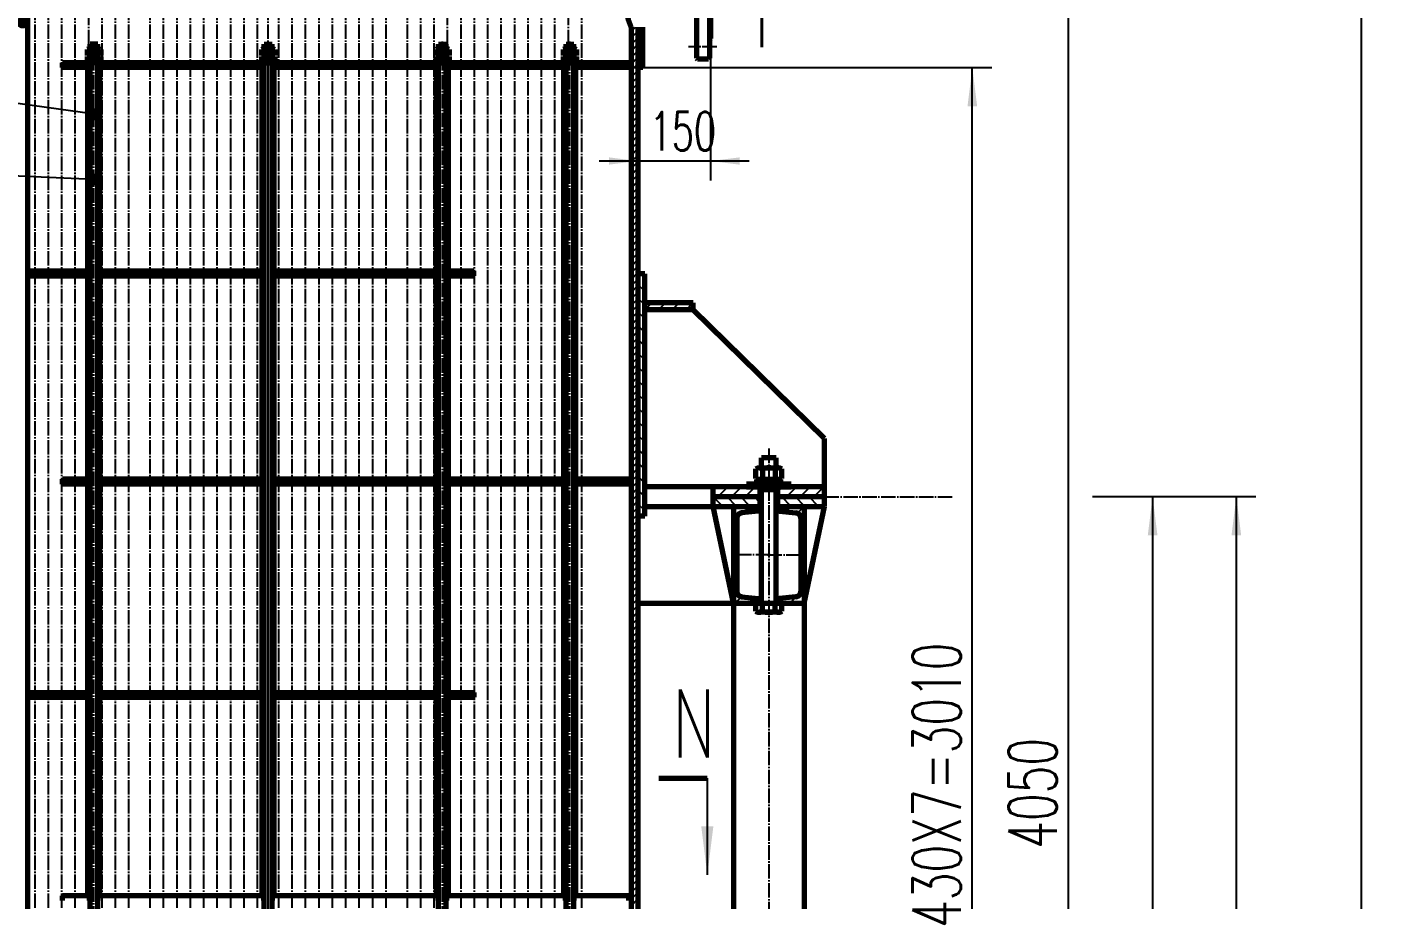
# Model space of a CAD drawing. Header units: millimetres. Extents: x -5940 to 5940, y -8410 to 8410.
# Drawn here: x -3502 to -704, y 3712 to 5514 of the extents above; entities that cross this region are included whole.
import ezdxf

# ---------------------------------------------------------------- set-up
doc = ezdxf.new("R2010")
doc.units = ezdxf.units.MM
doc.linetypes.add('EB_DASHDOT', pattern=[39, 30, -3, 3, -3])
for name, color, linetype, lineweight in [('CAXA0', 7, 'Continuous', 70), ('CAXA1', 1, 'EB_DASHDOT', 25), ('CAXA3', 4, 'Continuous', 25), ('CAXA4', 3, 'Continuous', 25), ('CAXA5', 51, 'Continuous', 25)]:
    doc.layers.add(name, color=color, linetype=linetype, lineweight=lineweight)
doc.styles.add('机械', font='txt', dxfattribs={"width": 0.667, "bigfont": 'gbcbig.shx'})
doc.dimstyles.new('机械(4)', dxfattribs={"dimscale": 20, "dimtxt": 4, "dimasz": 3, "dimexe": 2, "dimexo": 0, "dimtad": 1, "dimdec": 1, "dimdsep": 46, "dimtxsty": '机械', "dimcen": 0, "dimdle": 4, "dimclrd": 256, "dimclre": 256, "dimclrt": 3, "dimaunit": 1, "dimazin": 2, "dimtfac": 1, "dimtdec": 3, "dimtmove": 0, "dimatfit": 3, "dimfxl": 0, "dimtolj": 1, "dimtzin": 0, "dimarcsym": 0})
doc.dimstyles.new('机械(5)', dxfattribs={"dimscale": 20, "dimtxt": 5, "dimasz": 4, "dimexe": 2, "dimexo": 0, "dimtad": 1, "dimdec": 1, "dimdsep": 46, "dimtxsty": '机械', "dimcen": 0, "dimdle": 5, "dimclrd": 256, "dimclre": 256, "dimclrt": 3, "dimazin": 2, "dimtfac": 1, "dimtdec": 3, "dimtmove": 0, "dimatfit": 3, "dimfxl": 0, "dimtolj": 1, "dimtzin": 0, "dimarcsym": 0})

# ---------------------------------------------------------------- blocks, each defined once
blk = doc.blocks.new('CAXBLOCK208', base_point=(-2379.9, 5441))
at = {"layer": 'CAXA0'}
for p, q in [((-2393.8, 5468.2), (-2393.8, 5456.1)), ((-2390.3, 5469.2), (-2369.5, 5469.2)), ((-2390.3, 5455.1), (-2369.5, 5455.1)), ((-2390.3, 5455.1), (-2369.5, 5455.1)), ((-2387.9, 5479.2), (-2371.9, 5479.2)), ((-2387.9, 5469.2), (-2387.9, 5479.2)), ((-2386.9, 5456.1), (-2386.9, 5468.2)), ((-2373, 5456.1), (-2373, 5468.2)), ((-2371.9, 5469.2), (-2371.9, 5479.2)), ((-2366.1, 5468.2), (-2366.1, 5456.1)), ((-2393.8, 5454.1), (-2393.8, 5442)), ((-2390.3, 5441), (-2369.5, 5441)), ((-2386.9, 5442), (-2386.9, 5454.1)), ((-2373, 5442), (-2373, 5454.1)), ((-2366.1, 5454.1), (-2366.1, 5442))]:
    blk.add_line(p, q, dxfattribs=at)
for centre, radius, start, end in [((-2390.3, 5462.8), 6.38, 57.1328, 122.8672), ((-2390.3, 5461.5), 6.38, 237.1328, 302.8672), ((-2390.3, 5448.7), 6.38, 57.1328, 122.8672), ((-2379.9, 5445.2), 24, 73.2213, 106.7787), ((-2379.9, 5479.1), 24, 253.2213, 286.7787), ((-2379.9, 5431.1), 24, 73.2213, 106.7787), ((-2369.5, 5462.8), 6.38, 57.1328, 122.8672), ((-2369.5, 5461.5), 6.38, 237.1328, 302.8672), ((-2369.5, 5448.7), 6.38, 57.1328, 122.8672), ((-2390.3, 5447.4), 6.38, 237.1328, 302.8672), ((-2379.9, 5465), 24, 253.2213, 286.7787), ((-2369.5, 5447.4), 6.38, 237.1328, 302.8672)]:
    blk.add_arc(centre, radius, start, end, dxfattribs=at)
at = {"layer": 'CAXA1', "linetype": 'EB_DASHDOT', "lineweight": 25}
blk.add_line((-2379.9, 5437.5), (-2379.9, 5482.2), dxfattribs=at)
at = {"layer": 'CAXA3'}
for p, q in [((-2386.7, 5469.2), (-2386.7, 5479.2)), ((-2373.1, 5469.2), (-2373.1, 5479.2))]:
    blk.add_line(p, q, dxfattribs=at)
blk = doc.blocks.new('CAXBLOCK209', base_point=(-2643.5, 5441))
at = {"layer": 'CAXA0'}
for p, q in [((-2657.3, 5468.2), (-2657.3, 5456.1)), ((-2653.9, 5469.2), (-2633.1, 5469.2)), ((-2653.9, 5455.1), (-2633.1, 5455.1)), ((-2653.9, 5455.1), (-2633.1, 5455.1)), ((-2651.5, 5479.2), (-2635.5, 5479.2)), ((-2651.5, 5469.2), (-2651.5, 5479.2)), ((-2650.4, 5456.1), (-2650.4, 5468.2)), ((-2636.5, 5456.1), (-2636.5, 5468.2)), ((-2635.5, 5469.2), (-2635.5, 5479.2)), ((-2629.6, 5468.2), (-2629.6, 5456.1)), ((-2657.3, 5454.1), (-2657.3, 5442)), ((-2653.9, 5441), (-2633.1, 5441)), ((-2650.4, 5442), (-2650.4, 5454.1)), ((-2636.5, 5442), (-2636.5, 5454.1)), ((-2629.6, 5454.1), (-2629.6, 5442))]:
    blk.add_line(p, q, dxfattribs=at)
for centre, radius, start, end in [((-2653.9, 5462.8), 6.38, 57.1328, 122.8672), ((-2653.9, 5461.5), 6.38, 237.1328, 302.8672), ((-2653.9, 5448.7), 6.38, 57.1328, 122.8672), ((-2643.5, 5445.2), 24, 73.2213, 106.7787), ((-2643.5, 5479.1), 24, 253.2213, 286.7787), ((-2643.5, 5431.1), 24, 73.2213, 106.7787), ((-2633.1, 5462.8), 6.38, 57.1328, 122.8672), ((-2633.1, 5461.5), 6.38, 237.1328, 302.8672), ((-2633.1, 5448.7), 6.38, 57.1328, 122.8672), ((-2653.9, 5447.4), 6.38, 237.1328, 302.8672), ((-2643.5, 5465), 24, 253.2213, 286.7787), ((-2633.1, 5447.4), 6.38, 237.1328, 302.8672)]:
    blk.add_arc(centre, radius, start, end, dxfattribs=at)
at = {"layer": 'CAXA1', "linetype": 'EB_DASHDOT', "lineweight": 25}
blk.add_line((-2643.5, 5437.5), (-2643.5, 5482.2), dxfattribs=at)
at = {"layer": 'CAXA3'}
for p, q in [((-2650.3, 5469.2), (-2650.3, 5479.2)), ((-2636.7, 5469.2), (-2636.7, 5479.2))]:
    blk.add_line(p, q, dxfattribs=at)
blk = doc.blocks.new('CAXBLOCK210', base_point=(-3363.5, 5441))
at = {"layer": 'CAXA0'}
for p, q in [((-3377.3, 5468.2), (-3377.3, 5456.1)), ((-3353.1, 5469.2), (-3373.9, 5469.2)), ((-3353.1, 5455.1), (-3373.9, 5455.1)), ((-3353.1, 5455.1), (-3373.9, 5455.1)), ((-3355.5, 5479.2), (-3371.5, 5479.2)), ((-3371.5, 5469.2), (-3371.5, 5479.2)), ((-3370.4, 5456.1), (-3370.4, 5468.2)), ((-3356.5, 5456.1), (-3356.5, 5468.2)), ((-3355.5, 5469.2), (-3355.5, 5479.2)), ((-3349.6, 5468.2), (-3349.6, 5456.1)), ((-3377.3, 5454.1), (-3377.3, 5442)), ((-3353.1, 5441), (-3373.9, 5441)), ((-3370.4, 5442), (-3370.4, 5454.1)), ((-3356.5, 5442), (-3356.5, 5454.1)), ((-3349.6, 5454.1), (-3349.6, 5442))]:
    blk.add_line(p, q, dxfattribs=at)
for centre, radius, start, end in [((-3373.9, 5462.8), 6.38, 57.1328, 122.8672), ((-3373.9, 5461.5), 6.38, 237.1328, 302.8672), ((-3373.9, 5448.7), 6.38, 57.1328, 122.8672), ((-3363.5, 5445.2), 24, 73.2213, 106.7787), ((-3363.5, 5479.1), 24, 253.2213, 286.7787), ((-3363.5, 5431.1), 24, 73.2213, 106.7787), ((-3353.1, 5462.8), 6.38, 57.1328, 122.8672), ((-3353.1, 5461.5), 6.38, 237.1328, 302.8672), ((-3353.1, 5448.7), 6.38, 57.1328, 122.8672), ((-3373.9, 5447.4), 6.38, 237.1328, 302.8672), ((-3363.5, 5465), 24, 253.2213, 286.7787), ((-3353.1, 5447.4), 6.38, 237.1328, 302.8672)]:
    blk.add_arc(centre, radius, start, end, dxfattribs=at)
at = {"layer": 'CAXA1', "linetype": 'EB_DASHDOT', "lineweight": 25}
blk.add_line((-3363.5, 5437.5), (-3363.5, 5482.2), dxfattribs=at)
at = {"layer": 'CAXA3'}
for p, q in [((-3370.3, 5469.2), (-3370.3, 5479.2)), ((-3356.7, 5469.2), (-3356.7, 5479.2))]:
    blk.add_line(p, q, dxfattribs=at)
blk = doc.blocks.new('CAXBLOCK212', base_point=(-3003.5, 5441))
at = {"layer": 'CAXA0'}
for p, q in [((-3017.3, 5468.2), (-3017.3, 5456.1)), ((-3013.9, 5469.2), (-2993.1, 5469.2)), ((-3013.9, 5455.1), (-2993.1, 5455.1)), ((-3013.9, 5455.1), (-2993.1, 5455.1)), ((-3011.5, 5479.2), (-2995.5, 5479.2)), ((-3011.5, 5469.2), (-3011.5, 5479.2)), ((-3010.4, 5456.1), (-3010.4, 5468.2)), ((-2996.5, 5456.1), (-2996.5, 5468.2)), ((-2995.5, 5469.2), (-2995.5, 5479.2)), ((-2989.6, 5468.2), (-2989.6, 5456.1)), ((-3017.3, 5454.1), (-3017.3, 5442)), ((-3013.9, 5441), (-2993.1, 5441)), ((-3010.4, 5442), (-3010.4, 5454.1)), ((-2996.5, 5442), (-2996.5, 5454.1)), ((-2989.6, 5454.1), (-2989.6, 5442))]:
    blk.add_line(p, q, dxfattribs=at)
for centre, radius, start, end in [((-3013.9, 5462.8), 6.38, 57.1328, 122.8672), ((-3013.9, 5461.5), 6.38, 237.1328, 302.8672), ((-3013.9, 5448.7), 6.38, 57.1328, 122.8672), ((-3003.5, 5445.2), 24, 73.2213, 106.7787), ((-3003.5, 5479.1), 24, 253.2213, 286.7787), ((-3003.5, 5431.1), 24, 73.2213, 106.7787), ((-2993.1, 5462.8), 6.38, 57.1328, 122.8672), ((-2993.1, 5461.5), 6.38, 237.1328, 302.8672), ((-2993.1, 5448.7), 6.38, 57.1328, 122.8672), ((-3013.9, 5447.4), 6.38, 237.1328, 302.8672), ((-3003.5, 5465), 24, 253.2213, 286.7787), ((-2993.1, 5447.4), 6.38, 237.1328, 302.8672)]:
    blk.add_arc(centre, radius, start, end, dxfattribs=at)
at = {"layer": 'CAXA1', "linetype": 'EB_DASHDOT', "lineweight": 25}
blk.add_line((-3003.5, 5437.5), (-3003.5, 5482.2), dxfattribs=at)
at = {"layer": 'CAXA3'}
for p, q in [((-3010.3, 5469.2), (-3010.3, 5479.2)), ((-2996.7, 5469.2), (-2996.7, 5479.2))]:
    blk.add_line(p, q, dxfattribs=at)
blk = doc.blocks.new('*D304')
at = {"layer": 'CAXA4', "linetype": 'Continuous', "lineweight": 25}
for points in [[(-1548.5, 5431), (-1538.5, 5351), (-1558.5, 5351)], [(-1548.5, 2421), (-1538.5, 2501), (-1558.5, 2501)]]:
    blk.add_hatch(color=131, dxfattribs=at).paths.add_polyline_path(points, flags=0)
at = {"layer": 'CAXA4', "color": 131, "linetype": 'Continuous', "lineweight": 25}
for p, q in [((-2258.5, 5431), (-1508.5, 5431)), ((-1548.5, 2421), (-1548.5, 5431)), ((-2578.5, 2421), (-1508.5, 2421))]:
    blk.add_line(p, q, dxfattribs=at)
at = {"layer": 'CAXA4', "color": 3, "linetype": 'Continuous', "lineweight": 25, "insert": (-1672.1, 3654.7), "char_height": 100, "attachment_point": 1, "rotation": 90, "style": '机械'}
blk.add_mtext('430X7=3010', dxfattribs=at)
blk = doc.blocks.new('CAXBLOCK223')
at = {"layer": 'CAXA0', "color": 0, "linetype": 'Continuous', "lineweight": 25}
for p, q in [((-2064.3, 4525), (-2084, 4544.7)), ((-2036, 4525), (-2056, 4545)), ((-2007.7, 4525), (-2027.7, 4545)), ((-1987, 4532.6), (-1999.4, 4545)), ((-1922.8, 4525), (-1942.8, 4545)), ((-1894.5, 4525), (-1914.5, 4545)), ((-1866.3, 4525), (-1886.3, 4545)), ((-1854, 4541), (-1858, 4545))]:
    blk.add_line(p, q, dxfattribs=at)
blk = doc.blocks.new('CAXBLOCK224')
at = {"layer": 'CAXA0', "color": 0, "linetype": 'Continuous', "lineweight": 25}
for p, q in [((-1934.9, 4513.9), (-1923.8, 4525)), ((-1909.7, 4510.8), (-1896, 4524.5)), ((-1903, 4489.2), (-1896, 4496.2)), ((-1903, 4461), (-1896, 4468)), ((-1903, 4432.7), (-1896, 4439.7)), ((-1903, 4404.4), (-1896, 4411.4)), ((-1903, 4376.1), (-1896, 4383.1)), ((-1925.8, 4325), (-1912.5, 4338.3)), ((-1903.1, 4347.7), (-1896, 4354.8)), ((-1951, 4328.1), (-1943.9, 4335.2)), ((-1897.6, 4325), (-1896, 4326.5))]:
    blk.add_line(p, q, dxfattribs=at)
blk = doc.blocks.new('CAXBLOCK225')
at = {"layer": 'CAXA0', "color": 0, "linetype": 'Continuous', "lineweight": 25}
for p, q in [((-2042, 4519.9), (-2037, 4525)), ((-2021.6, 4512), (-2008.7, 4525)), ((-1990.2, 4515.2), (-1987, 4518.4)), ((-2042, 4491.7), (-2035, 4498.7)), ((-2042, 4463.4), (-2035, 4470.4)), ((-2042, 4435.1), (-2035, 4442.1)), ((-2042, 4406.8), (-2035, 4413.8)), ((-2042, 4378.5), (-2035, 4385.5)), ((-2042, 4350.2), (-2035, 4357.2)), ((-2039, 4325), (-2025.6, 4338.4)), ((-2010.7, 4325), (-1999.9, 4335.8))]:
    blk.add_line(p, q, dxfattribs=at)
blk = doc.blocks.new('CAXBLOCK226')
at = {"layer": 'CAXA0', "color": 0, "linetype": 'Continuous', "lineweight": 25}
for p, q in [((-1951, 4554.4), (-1940.4, 4565)), ((-1932.1, 4545), (-1912.1, 4565)), ((-1903.8, 4545), (-1883.8, 4565)), ((-1875.5, 4545), (-1855.5, 4565))]:
    blk.add_line(p, q, dxfattribs=at)
blk = doc.blocks.new('CAXBLOCK227')
at = {"layer": 'CAXA0', "color": 0, "linetype": 'Continuous', "lineweight": 25}
for p, q in [((-2084, 4562.8), (-2081.8, 4565)), ((-2073.5, 4545), (-2053.5, 4565)), ((-2045.3, 4545), (-2025.3, 4565)), ((-2017, 4545), (-1997, 4565)), ((-1988.7, 4545), (-1987, 4546.7))]:
    blk.add_line(p, q, dxfattribs=at)
blk = doc.blocks.new('CAXBLOCK228')
at = {"layer": 'CAXA0', "color": 0, "linetype": 'Continuous', "lineweight": 25}
for p, q in [((-2224.9, 4931), (-2210.9, 4945)), ((-2196.7, 4931), (-2182.7, 4945)), ((-2168.4, 4931), (-2154.4, 4945)), ((-2140.1, 4931), (-2126.1, 4945))]:
    blk.add_line(p, q, dxfattribs=at)
blk = doc.blocks.new('CAXBLOCK229')
at = {"layer": 'CAXA0', "color": 0, "linetype": 'Continuous', "lineweight": 25}
for p, q in [((-2225.5, 4969), (-2239.5, 4983)), ((-2225.5, 4997.3), (-2233.1, 5005)), ((-2225.5, 4940.8), (-2239.5, 4954.8)), ((-2225.5, 4912.5), (-2239.5, 4926.5)), ((-2225.5, 4884.2), (-2239.5, 4898.2)), ((-2225.5, 4855.9), (-2239.5, 4869.9)), ((-2225.5, 4827.6), (-2239.5, 4841.6)), ((-2225.5, 4799.3), (-2239.5, 4813.3)), ((-2225.5, 4771), (-2239.5, 4785)), ((-2225.5, 4742.8), (-2239.5, 4756.8)), ((-2225.5, 4714.5), (-2239.5, 4728.5)), ((-2225.5, 4686.2), (-2239.5, 4700.2)), ((-2225.5, 4657.9), (-2239.5, 4671.9)), ((-2225.5, 4629.6), (-2239.5, 4643.6)), ((-2225.5, 4601.3), (-2239.5, 4615.3)), ((-2225.5, 4573.1), (-2239.5, 4587.1)), ((-2225.5, 4544.8), (-2239.5, 4558.8)), ((-2225.5, 4516.5), (-2239.5, 4530.5))]:
    blk.add_line(p, q, dxfattribs=at)
blk = doc.blocks.new('*D361')
at = {"layer": 'CAXA4', "linetype": 'Continuous', "lineweight": 25}
for points in [[(-3753.5, 2991.3), (-3673.5, 2981.3), (-3673.5, 3001.3)], [(-2253.5, 2991.3), (-2333.5, 2981.3), (-2333.5, 3001.3)]]:
    blk.add_hatch(color=131, dxfattribs=at).paths.add_polyline_path(points, flags=0)
at = {"layer": 'CAXA4', "color": 131, "linetype": 'Continuous', "lineweight": 25}
for p, q in [((-3753.5, 5951), (-3753.5, 2951.3)), ((-2253.5, 5504.5), (-2253.5, 2951.3)), ((-3753.5, 2991.3), (-2253.5, 2991.3))]:
    blk.add_line(p, q, dxfattribs=at)
at = {"layer": 'CAXA4', "color": 3, "linetype": 'Continuous', "lineweight": 25, "insert": (-3139.6, 3116.7), "char_height": 100, "attachment_point": 1, "style": '机械'}
blk.add_mtext('{%%C}1500', dxfattribs=at)
blk = doc.blocks.new('*D362')
at = {"layer": 'CAXA4', "linetype": 'Continuous', "lineweight": 25}
for points in [[(-2253.5, 2991.3), (-2333.5, 3001.3), (-2333.5, 2981.3)], [(-2239.5, 2991.3), (-2159.5, 3001.3), (-2159.5, 2981.3)]]:
    blk.add_hatch(color=131, dxfattribs=at).paths.add_polyline_path(points, flags=0)
at = {"layer": 'CAXA4', "color": 131, "linetype": 'Continuous', "lineweight": 25}
for p, q in [((-2253.5, 5504.5), (-2253.5, 2951.3)), ((-2239.5, 5504.5), (-2239.5, 2951.3)), ((-2107.1, 2991.3), (-2353.5, 2991.3))]:
    blk.add_line(p, q, dxfattribs=at)
at = {"layer": 'CAXA4', "color": 3, "linetype": 'Continuous', "lineweight": 25, "insert": (-2203.1, 3130.1), "char_height": 100, "attachment_point": 1, "style": '机械'}
blk.add_mtext('14', dxfattribs=at)
blk = doc.blocks.new('CAXBLOCK280')
at = {"layer": 'CAXA0', "color": 0, "linetype": 'Continuous', "lineweight": 25}
for p, q in [((-2229.5, 5879.9), (-2239.5, 5889.9)), ((-2229.5, 5866.5), (-2239.5, 5876.5)), ((-2229.5, 5853), (-2239.5, 5863)), ((-2229.5, 5839.5), (-2239.5, 5849.5)), ((-2229.5, 5826.1), (-2239.5, 5836.1)), ((-2229.5, 5812.6), (-2239.5, 5822.6)), ((-2229.5, 5799.1), (-2239.5, 5809.1)), ((-2231.3, 5787.5), (-2239.5, 5795.6)), ((-2229.5, 5502.8), (-2239.5, 5512.8)), ((-2229.5, 5489.3), (-2239.5, 5499.3)), ((-2229.5, 5475.8), (-2239.5, 5485.8)), ((-2229.5, 5462.4), (-2239.5, 5472.4)), ((-2229.5, 5448.9), (-2239.5, 5458.9)), ((-2229.5, 5435.4), (-2239.5, 5445.4)), ((-2238.5, 5431), (-2239.5, 5431.9))]:
    blk.add_line(p, q, dxfattribs=at)
blk = doc.blocks.new('CAXBLOCK285')
at = {"layer": 'CAXA0', "color": 0, "linetype": 'Continuous', "lineweight": 25}
for p, q in [((-2253.5, 5505.5), (-2244.5, 5514.5)), ((-2253.5, 5492), (-2239.5, 5506)), ((-2253.5, 5478.5), (-2239.5, 5492.5)), ((-2253.5, 5465.1), (-2239.5, 5479.1)), ((-2253.5, 5451.6), (-2239.5, 5465.6)), ((-2253.5, 5438.1), (-2239.5, 5452.1)), ((-2253.5, 5424.7), (-2239.5, 5438.7)), ((-2253.5, 5411.2), (-2239.5, 5425.2)), ((-2253.5, 5397.7), (-2239.5, 5411.7)), ((-2253.5, 5384.2), (-2239.5, 5398.2)), ((-2253.5, 5370.8), (-2239.5, 5384.8)), ((-2253.5, 5357.3), (-2239.5, 5371.3)), ((-2253.5, 5343.8), (-2239.5, 5357.8)), ((-2253.5, 5330.4), (-2239.5, 5344.4)), ((-2253.5, 5316.9), (-2239.5, 5330.9)), ((-2253.5, 5303.4), (-2239.5, 5317.4)), ((-2253.5, 5290), (-2239.5, 5304)), ((-2253.5, 5276.5), (-2239.5, 5290.5)), ((-2253.5, 5263), (-2239.5, 5277)), ((-2253.5, 5249.5), (-2239.5, 5263.5)), ((-2253.5, 5236.1), (-2239.5, 5250.1)), ((-2253.5, 5222.6), (-2239.5, 5236.6)), ((-2253.5, 5209.1), (-2239.5, 5223.1)), ((-2253.5, 5195.7), (-2239.5, 5209.7)), ((-2253.5, 5182.2), (-2239.5, 5196.2)), ((-2253.5, 5168.7), (-2239.5, 5182.7)), ((-2253.5, 5155.2), (-2239.5, 5169.2)), ((-2253.5, 5141.8), (-2239.5, 5155.8)), ((-2253.5, 5128.3), (-2239.5, 5142.3)), ((-2253.5, 5114.8), (-2239.5, 5128.8)), ((-2253.5, 5101.4), (-2239.5, 5115.4)), ((-2253.5, 5087.9), (-2239.5, 5101.9)), ((-2253.5, 5074.4), (-2239.5, 5088.4)), ((-2253.5, 5061), (-2239.5, 5075)), ((-2253.5, 5047.5), (-2239.5, 5061.5)), ((-2253.5, 5034), (-2239.5, 5048)), ((-2253.5, 5020.5), (-2239.5, 5034.5)), ((-2253.5, 5007.1), (-2239.5, 5021.1)), ((-2253.5, 4993.6), (-2239.5, 5007.6)), ((-2253.5, 4980.1), (-2239.5, 4994.1)), ((-2253.5, 4966.7), (-2239.5, 4980.7)), ((-2253.5, 4953.2), (-2239.5, 4967.2)), ((-2253.5, 4939.7), (-2239.5, 4953.7)), ((-2253.5, 4926.3), (-2239.5, 4940.3)), ((-2253.5, 4912.8), (-2239.5, 4926.8)), ((-2253.5, 4899.3), (-2239.5, 4913.3)), ((-2253.5, 4885.8), (-2239.5, 4899.8)), ((-2253.5, 4872.4), (-2239.5, 4886.4)), ((-2253.5, 4858.9), (-2239.5, 4872.9)), ((-2253.5, 4845.4), (-2239.5, 4859.4)), ((-2253.5, 4832), (-2239.5, 4846)), ((-2253.5, 4818.5), (-2239.5, 4832.5)), ((-2253.5, 4805), (-2239.5, 4819)), ((-2253.5, 4791.5), (-2239.5, 4805.5)), ((-2253.5, 4778.1), (-2239.5, 4792.1)), ((-2253.5, 4764.6), (-2239.5, 4778.6)), ((-2253.5, 4751.1), (-2239.5, 4765.1)), ((-2253.5, 4737.7), (-2239.5, 4751.7)), ((-2253.5, 4724.2), (-2239.5, 4738.2)), ((-2253.5, 4710.7), (-2239.5, 4724.7)), ((-2253.5, 4697.3), (-2239.5, 4711.3)), ((-2253.5, 4683.8), (-2239.5, 4697.8)), ((-2253.5, 4670.3), (-2239.5, 4684.3)), ((-2253.5, 4656.8), (-2239.5, 4670.8)), ((-2253.5, 4643.4), (-2239.5, 4657.4)), ((-2253.5, 4629.9), (-2239.5, 4643.9)), ((-2253.5, 4616.4), (-2239.5, 4630.4)), ((-2253.5, 4603), (-2239.5, 4617)), ((-2253.5, 4589.5), (-2239.5, 4603.5)), ((-2253.5, 4576), (-2239.5, 4590)), ((-2253.5, 4562.6), (-2239.5, 4576.6)), ((-2253.5, 4549.1), (-2239.5, 4563.1)), ((-2253.5, 4535.6), (-2239.5, 4549.6)), ((-2253.5, 4522.1), (-2239.5, 4536.1)), ((-2253.5, 4508.7), (-2239.5, 4522.7)), ((-2253.5, 4495.2), (-2239.5, 4509.2)), ((-2253.5, 4481.7), (-2239.5, 4495.7)), ((-2253.5, 4468.3), (-2239.5, 4482.3)), ((-2253.5, 4454.8), (-2239.5, 4468.8)), ((-2253.5, 4441.3), (-2239.5, 4455.3)), ((-2253.5, 4427.8), (-2239.5, 4441.8)), ((-2253.5, 4414.4), (-2239.5, 4428.4)), ((-2253.5, 4400.9), (-2239.5, 4414.9)), ((-2253.5, 4387.4), (-2239.5, 4401.4)), ((-2253.5, 4374), (-2239.5, 4388)), ((-2253.5, 4360.5), (-2239.5, 4374.5)), ((-2253.5, 4347), (-2239.5, 4361)), ((-2253.5, 4333.6), (-2239.5, 4347.6)), ((-2253.5, 4320.1), (-2239.5, 4334.1)), ((-2253.5, 4306.6), (-2239.5, 4320.6)), ((-2253.5, 4293.1), (-2239.5, 4307.1)), ((-2253.5, 4279.7), (-2239.5, 4293.7)), ((-2253.5, 4266.2), (-2239.5, 4280.2)), ((-2253.5, 4252.7), (-2239.5, 4266.7)), ((-2253.5, 4239.3), (-2239.5, 4253.3)), ((-2253.5, 4225.8), (-2239.5, 4239.8)), ((-2253.5, 4212.3), (-2239.5, 4226.3)), ((-2253.5, 4198.8), (-2239.5, 4212.8)), ((-2253.5, 4185.4), (-2239.5, 4199.4)), ((-2253.5, 4171.9), (-2239.5, 4185.9)), ((-2253.5, 4158.4), (-2239.5, 4172.4)), ((-2253.5, 4145), (-2239.5, 4159)), ((-2253.5, 4131.5), (-2239.5, 4145.5)), ((-2253.5, 4118), (-2239.5, 4132)), ((-2253.5, 4104.6), (-2239.5, 4118.6)), ((-2253.5, 4091.1), (-2239.5, 4105.1)), ((-2253.5, 4077.6), (-2239.5, 4091.6)), ((-2253.5, 4064.1), (-2239.5, 4078.1)), ((-2253.5, 4050.7), (-2239.5, 4064.7)), ((-2253.5, 4037.2), (-2239.5, 4051.2)), ((-2253.5, 4023.7), (-2239.5, 4037.7)), ((-2253.5, 4010.3), (-2239.5, 4024.3)), ((-2253.5, 3996.8), (-2239.5, 4010.8)), ((-2253.5, 3983.3), (-2239.5, 3997.3)), ((-2253.5, 3969.9), (-2239.5, 3983.9)), ((-2253.5, 3956.4), (-2239.5, 3970.4)), ((-2253.5, 3942.9), (-2239.5, 3956.9)), ((-2253.5, 3929.4), (-2239.5, 3943.4)), ((-2253.5, 3916), (-2239.5, 3930)), ((-2253.5, 3902.5), (-2239.5, 3916.5)), ((-2253.5, 3889), (-2239.5, 3903)), ((-2253.5, 3875.6), (-2239.5, 3889.6)), ((-2253.5, 3862.1), (-2239.5, 3876.1)), ((-2253.5, 3848.6), (-2239.5, 3862.6)), ((-2253.5, 3835.1), (-2239.5, 3849.1)), ((-2253.5, 3821.7), (-2239.5, 3835.7)), ((-2253.5, 3808.2), (-2239.5, 3822.2)), ((-2253.5, 3794.7), (-2239.5, 3808.7)), ((-2253.5, 3781.3), (-2239.5, 3795.3)), ((-2253.5, 3767.8), (-2239.5, 3781.8)), ((-2253.5, 3754.3), (-2239.5, 3768.3)), ((-2253.5, 3740.9), (-2239.5, 3754.9)), ((-2253.5, 3727.4), (-2239.5, 3741.4)), ((-2253.5, 3713.9), (-2239.5, 3727.9)), ((-2253.5, 3700.4), (-2239.5, 3714.4))]:
    blk.add_line(p, q, dxfattribs=at)
blk = doc.blocks.new('CAXBLOCK307', base_point=(-5008.9, 5262.1))
at = {"layer": 'CAXA0', "linetype": 'Continuous', "lineweight": 25}
blk.add_hatch(color=131, dxfattribs=at).paths.add_polyline_path([(-3351.3, 5199.9), (-3351.5, 5201.8), (-3352, 5203.7), (-3352.7, 5205.5), (-3353.7, 5207.2), (-3355, 5208.7), (-3356.5, 5210), (-3358.2, 5211), (-3360, 5211.8), (-3361.9, 5212.2), (-3363.8, 5212.4), (-3365.8, 5212.2), (-3367.7, 5211.8), (-3369.5, 5211), (-3371.2, 5210), (-3372.7, 5208.7), (-3374, 5207.2), (-3375, 5205.5), (-3375.7, 5203.7), (-3376.2, 5201.8), (-3376.3, 5199.9), (-3376.2, 5197.9), (-3375.7, 5196), (-3375, 5194.2), (-3374, 5192.5), (-3372.7, 5191), (-3371.2, 5189.8), (-3369.5, 5188.7), (-3367.7, 5188), (-3365.8, 5187.5), (-3363.8, 5187.4), (-3361.9, 5187.5), (-3360, 5188), (-3358.2, 5188.7), (-3356.5, 5189.8), (-3355, 5191), (-3353.7, 5192.5), (-3352.7, 5194.2), (-3352, 5196), (-3351.5, 5197.9)], flags=0)
at = {"layer": 'CAXA0', "color": 131, "linetype": 'Continuous', "lineweight": 25}
for p, q in [((-4728.9, 5262.1), (-5008.9, 5262.1)), ((-3363.8, 5199.9), (-4728.9, 5262.1))]:
    blk.add_line(p, q, dxfattribs=at)
at = {"layer": 'CAXA0', "color": 3, "linetype": 'Continuous', "lineweight": 25, "insert": (-4932.6, 5448.2), "char_height": 140, "attachment_point": 1, "style": '机械'}
blk.add_mtext('12', dxfattribs=at)
blk = doc.blocks.new('CAXBLOCK306', base_point=(-3363.8, 5199.9))
at = {"layer": 'CAXA0', "color": 0, "linetype": 'Continuous', "lineweight": 70}
blk.add_blockref('CAXBLOCK307', (-5008.9, 5262.1), dxfattribs=at)
blk = doc.blocks.new('CAXBLOCK309', base_point=(-5008.9, 5526.6))
at = {"layer": 'CAXA0', "linetype": 'Continuous', "lineweight": 25}
blk.add_hatch(color=131, dxfattribs=at).paths.add_polyline_path([(-3350, 5334.6), (-3350.1, 5336.5), (-3350.6, 5338.4), (-3351.3, 5340.2), (-3352.4, 5341.9), (-3353.6, 5343.4), (-3355.1, 5344.7), (-3356.8, 5345.7), (-3358.6, 5346.5), (-3360.5, 5346.9), (-3362.5, 5347.1), (-3364.4, 5346.9), (-3366.3, 5346.5), (-3368.2, 5345.7), (-3369.8, 5344.7), (-3371.3, 5343.4), (-3372.6, 5341.9), (-3373.6, 5340.2), (-3374.4, 5338.4), (-3374.8, 5336.5), (-3375, 5334.6), (-3374.8, 5332.6), (-3374.4, 5330.7), (-3373.6, 5328.9), (-3372.6, 5327.2), (-3371.3, 5325.7), (-3369.8, 5324.5), (-3368.2, 5323.4), (-3366.3, 5322.7), (-3364.4, 5322.2), (-3362.5, 5322.1), (-3360.5, 5322.2), (-3358.6, 5322.7), (-3356.8, 5323.4), (-3355.1, 5324.5), (-3353.6, 5325.7), (-3352.4, 5327.2), (-3351.3, 5328.9), (-3350.6, 5330.7), (-3350.1, 5332.6)], flags=0)
at = {"layer": 'CAXA0', "color": 131, "linetype": 'Continuous', "lineweight": 25}
for p, q in [((-4728.9, 5526.6), (-5008.9, 5526.6)), ((-3362.5, 5334.6), (-4728.9, 5526.6))]:
    blk.add_line(p, q, dxfattribs=at)
at = {"layer": 'CAXA0', "color": 3, "linetype": 'Continuous', "lineweight": 25, "insert": (-4922.6, 5712.7), "char_height": 140, "attachment_point": 1, "style": '机械'}
blk.add_mtext('11', dxfattribs=at)
blk = doc.blocks.new('CAXBLOCK308', base_point=(-3362.5, 5334.6))
at = {"layer": 'CAXA0', "color": 0, "linetype": 'Continuous', "lineweight": 70}
blk.add_blockref('CAXBLOCK309', (-5008.9, 5526.6), dxfattribs=at)
blk = doc.blocks.new('CAXBLOCK313', base_point=(-5008.9, 6077.7))
at = {"layer": 'CAXA0', "linetype": 'Continuous', "lineweight": 25}
blk.add_hatch(color=131, dxfattribs=at).paths.add_polyline_path([(-3498.4, 5524.2), (-3498.5, 5526.1), (-3499, 5528), (-3499.7, 5529.8), (-3500.8, 5531.5), (-3502, 5533), (-3503.5, 5534.3), (-3505.2, 5535.3), (-3507, 5536), (-3508.9, 5536.5), (-3510.9, 5536.7), (-3512.8, 5536.5), (-3514.7, 5536), (-3516.5, 5535.3), (-3518.2, 5534.3), (-3519.7, 5533), (-3521, 5531.5), (-3522, 5529.8), (-3522.8, 5528), (-3523.2, 5526.1), (-3523.4, 5524.2), (-3523.2, 5522.2), (-3522.8, 5520.3), (-3522, 5518.5), (-3521, 5516.8), (-3519.7, 5515.3), (-3518.2, 5514), (-3516.5, 5513), (-3514.7, 5512.3), (-3512.8, 5511.8), (-3510.9, 5511.7), (-3508.9, 5511.8), (-3507, 5512.3), (-3505.2, 5513), (-3503.5, 5514), (-3502, 5515.3), (-3500.8, 5516.8), (-3499.7, 5518.5), (-3499, 5520.3), (-3498.5, 5522.2)], flags=0)
at = {"layer": 'CAXA0', "color": 131, "linetype": 'Continuous', "lineweight": 25}
for p, q in [((-4728.9, 6077.7), (-5008.9, 6077.7)), ((-3510.9, 5524.2), (-4728.9, 6077.7))]:
    blk.add_line(p, q, dxfattribs=at)
at = {"layer": 'CAXA0', "color": 3, "linetype": 'Continuous', "lineweight": 25, "insert": (-4902.2, 6263.9), "char_height": 140, "attachment_point": 1, "style": '机械'}
blk.add_mtext('9', dxfattribs=at)
blk = doc.blocks.new('CAXBLOCK312', base_point=(-3510.9, 5524.2))
at = {"layer": 'CAXA0', "color": 0, "linetype": 'Continuous', "lineweight": 70}
blk.add_blockref('CAXBLOCK313', (-5008.9, 6077.7), dxfattribs=at)
blk = doc.blocks.new('*D441')
at = {"layer": 'CAXA4', "linetype": 'Continuous', "lineweight": 25}
for points in [[(-1350.4, 5951), (-1360.4, 5871), (-1340.4, 5871)], [(-1350.4, 1901), (-1360.4, 1981), (-1340.4, 1981)]]:
    blk.add_hatch(color=131, dxfattribs=at).paths.add_polyline_path(points, flags=0)
at = {"layer": 'CAXA4', "color": 131, "linetype": 'Continuous', "lineweight": 25}
for p, q in [((-2173.5, 5951), (-1310.4, 5951)), ((-1350.4, 5951), (-1350.4, 1901)), ((-2173.5, 1901), (-1310.4, 1901))]:
    blk.add_line(p, q, dxfattribs=at)
at = {"layer": 'CAXA4', "color": 3, "linetype": 'Continuous', "lineweight": 25, "insert": (-1474, 3818.1), "char_height": 100, "attachment_point": 1, "rotation": 90, "style": '机械'}
blk.add_mtext('4050', dxfattribs=at)
blk = doc.blocks.new('*D442')
at = {"layer": 'CAXA4', "linetype": 'Continuous', "lineweight": 25}
for points in [[(-744.3, 6862), (-734.3, 6782), (-754.3, 6782)], [(-744.3, 85), (-734.3, 165), (-754.3, 165)]]:
    blk.add_hatch(color=131, dxfattribs=at).paths.add_polyline_path(points, flags=0)
at = {"layer": 'CAXA4', "color": 131, "linetype": 'Continuous', "lineweight": 25}
for p, q in [((-2924.5, 6862), (-704.3, 6862)), ((-744.3, 85), (-744.3, 6862)), ((-1769, 85), (-704.3, 85))]:
    blk.add_line(p, q, dxfattribs=at)
at = {"layer": 'CAXA4', "color": 3, "linetype": 'Continuous', "lineweight": 25, "insert": (-867.9, 3363.2), "char_height": 100, "attachment_point": 1, "rotation": 90, "style": '机械'}
blk.add_mtext('6777', dxfattribs=at)
blk = doc.blocks.new('*D455')
at = {"layer": 'CAXA4', "linetype": 'Continuous', "lineweight": 25}
for points in [[(-1176, 4545), (-1186, 4465), (-1166, 4465)], [(-1176, 1833), (-1186, 1913), (-1166, 1913)]]:
    blk.add_hatch(color=131, dxfattribs=at).paths.add_polyline_path(points, flags=0)
at = {"layer": 'CAXA4', "color": 131, "linetype": 'Continuous', "lineweight": 25}
for p, q in [((-1300.4, 4545), (-1136, 4545)), ((-1176, 4545), (-1176, 1833)), ((-2227, 1833), (-1136, 1833))]:
    blk.add_line(p, q, dxfattribs=at)
at = {"layer": 'CAXA4', "color": 3, "linetype": 'Continuous', "lineweight": 25, "insert": (-1299.6, 3085.8), "char_height": 100, "attachment_point": 1, "rotation": 90, "style": '机械'}
blk.add_mtext('2712', dxfattribs=at)
blk = doc.blocks.new('*D456')
at = {"layer": 'CAXA4', "linetype": 'Continuous', "lineweight": 25}
for points in [[(-1003, 4545), (-993, 4465), (-1013, 4465)], [(-1003, 85), (-993, 165), (-1013, 165)]]:
    blk.add_hatch(color=131, dxfattribs=at).paths.add_polyline_path(points, flags=0)
at = {"layer": 'CAXA4', "color": 131, "linetype": 'Continuous', "lineweight": 25}
for p, q in [((-1300.4, 4545), (-963, 4545)), ((-1003, 85), (-1003, 4545)), ((-1769, 85), (-963, 85))]:
    blk.add_line(p, q, dxfattribs=at)
at = {"layer": 'CAXA4', "color": 3, "linetype": 'Continuous', "lineweight": 25, "insert": (-1126.6, 2050.7), "char_height": 100, "attachment_point": 1, "rotation": 90, "style": '机械'}
blk.add_mtext('4460', dxfattribs=at)
blk = doc.blocks.new('*D457')
at = {"layer": 'CAXA4', "linetype": 'Continuous', "lineweight": 25}
for points in [[(-2239.5, 5238), (-2299.5, 5245.5), (-2299.5, 5230.5)], [(-2089.5, 5238), (-2029.5, 5245.5), (-2029.5, 5230.5)]]:
    blk.add_hatch(color=131, dxfattribs=at).paths.add_polyline_path(points, flags=0)
at = {"layer": 'CAXA4', "color": 131, "linetype": 'Continuous', "lineweight": 25}
for p, q in [((-2239.5, 5514.5), (-2239.5, 5198)), ((-2089.5, 5491), (-2089.5, 5198)), ((-2009.5, 5238), (-2319.5, 5238))]:
    blk.add_line(p, q, dxfattribs=at)
at = {"layer": 'CAXA4', "color": 3, "linetype": 'Continuous', "lineweight": 25, "insert": (-2215.2, 5339.4), "char_height": 80, "attachment_point": 1, "style": '机械'}
blk.add_mtext('150', dxfattribs=at)

msp = doc.modelspace()

# ---------------------------------------------------------------- hatches: boundary and pattern name
at = {"layer": 'CAXA0', "linetype": 'Continuous', "lineweight": 25}
msp.add_hatch(color=131, dxfattribs=at).paths.add_polyline_path([(-2096.06, 3764.07), (-2108.56, 3864.07), (-2083.56, 3864.07)], flags=0)

# ---------------------------------------------------------------- linework, layer by layer
at = {"layer": 'CAXA0'}
for p, q in [((-3500.37, 1825.98), (-3500.37, 6025.98)), ((-2118.46, 5650.98), (-2118.46, 5450.48)), ((-2091.46, 5650.98), (-2091.46, 5450.48)), ((-2089.46, 5650.98), (-2089.46, 5490.98)), ((-2253.46, 5514.48), (-2253.46, 1900.98)), ((-2239.46, 5514.48), (-2239.46, 1922.98)), ((-2229.46, 5430.98), (-2229.46, 5514.48)), ((-2089.46, 5490.98), (-2091.46, 5488.98)), ((-3363.46, 5440.98), (-3428.46, 5440.98)), ((-3428.46, 5430.98), (-3428.46, 5440.98)), ((-3371.46, 5430.98), (-3428.46, 5430.98)), ((-3375.96, 5010.98), (-3375.96, 5430.98)), ((-3373.46, 5010.98), (-3373.46, 5430.98)), ((-3372.46, 5430.98), (-3372.46, 5440.98)), ((-3371.46, 1884.98), (-3371.46, 5440.98)), ((-3003.46, 5440.98), (-3363.46, 5440.98)), ((-3355.46, 1884.98), (-3355.46, 5440.98)), ((-3011.46, 5430.98), (-3355.46, 5430.98)), ((-3354.46, 5430.98), (-3354.46, 5440.98)), ((-3353.46, 5010.98), (-3353.46, 5430.98)), ((-3350.96, 5010.98), (-3350.96, 5430.98)), ((-3015.96, 5010.98), (-3015.96, 5430.98)), ((-3013.46, 5010.98), (-3013.46, 5430.98)), ((-3012.46, 5430.98), (-3012.46, 5440.98)), ((-3011.46, 1884.98), (-3011.46, 5440.98)), ((-2366.65, 5440.98), (-3003.46, 5440.98)), ((-2995.46, 1884.98), (-2995.46, 5440.98)), ((-2651.46, 5430.98), (-2995.46, 5430.98)), ((-2994.46, 5430.98), (-2994.46, 5440.98)), ((-2993.46, 5010.98), (-2993.46, 5430.98)), ((-2990.96, 5010.98), (-2990.96, 5430.98)), ((-2655.96, 5010.98), (-2655.96, 5430.98)), ((-2653.46, 5010.98), (-2653.46, 5430.98)), ((-2652.46, 5430.98), (-2652.46, 5440.98)), ((-2651.46, 1884.98), (-2651.46, 5440.98)), ((-2635.46, 1884.98), (-2635.46, 5440.98)), ((-2387.93, 5430.98), (-2635.46, 5430.98)), ((-2634.46, 5430.98), (-2634.46, 5440.98)), ((-2633.46, 5010.98), (-2633.46, 5430.98)), ((-2630.96, 5010.98), (-2630.96, 5430.98)), ((-2392.43, 4580.98), (-2392.43, 5430.98)), ((-2389.93, 4580.98), (-2389.93, 5430.98)), ((-2388.93, 5430.98), (-2388.93, 5440.98)), ((-2387.93, 1884.98), (-2387.93, 5440.98)), ((-2371.93, 1884.98), (-2371.93, 5440.98)), ((-2258.46, 5430.98), (-2371.93, 5430.98)), ((-2370.93, 5430.98), (-2370.93, 5440.98)), ((-2369.93, 4580.98), (-2369.93, 5430.98)), ((-2367.43, 4580.98), (-2367.43, 5430.98)), ((-2258.46, 5440.98), (-2366.65, 5440.98)), ((-2258.46, 5430.98), (-2258.46, 5440.98)), ((-2229.46, 5430.98), (-2239.46, 5430.98)), ((-2118.46, 5450.48), (-2116.46, 5448.48)), ((-2093.46, 5448.48), (-2116.46, 5448.48)), ((-2091.46, 5450.48), (-2093.46, 5448.48)), ((-3500.37, 5010.98), (-3371.46, 5010.98)), ((-3500.17, 5000.98), (-3500.17, 5010.98)), ((-3372.46, 5000.98), (-3372.46, 5010.98)), ((-3355.46, 5010.98), (-3011.46, 5010.98)), ((-3354.46, 5000.98), (-3354.46, 5010.98)), ((-3012.46, 5000.98), (-3012.46, 5010.98)), ((-2995.46, 5010.98), (-2651.46, 5010.98)), ((-2994.46, 5000.98), (-2994.46, 5010.98)), ((-2652.46, 5000.98), (-2652.46, 5010.98)), ((-2635.46, 5010.98), (-2578.46, 5010.98)), ((-2634.46, 5000.98), (-2634.46, 5010.98)), ((-2578.46, 5000.98), (-2578.46, 5010.98)), ((-3500.37, 5000.98), (-3371.46, 5000.98)), ((-3375.96, 4580.98), (-3375.96, 5000.98)), ((-3373.46, 4580.98), (-3373.46, 5000.98)), ((-3355.46, 5000.98), (-3011.46, 5000.98)), ((-3353.46, 4580.98), (-3353.46, 5000.98)), ((-3350.96, 4580.98), (-3350.96, 5000.98)), ((-3015.96, 4580.98), (-3015.96, 5000.98)), ((-3013.46, 4580.98), (-3013.46, 5000.98)), ((-2995.46, 5000.98), (-2651.46, 5000.98)), ((-2993.46, 4580.98), (-2993.46, 5000.98)), ((-2990.96, 4580.98), (-2990.96, 5000.98)), ((-2655.96, 4580.98), (-2655.96, 5000.98)), ((-2653.46, 4580.98), (-2653.46, 5000.98)), ((-2635.46, 5000.98), (-2578.46, 5000.98)), ((-2633.46, 4580.98), (-2633.46, 5000.98)), ((-2630.96, 4580.98), (-2630.96, 5000.98)), ((-2225.46, 5004.98), (-2239.46, 5004.98)), ((-2225.46, 4504.98), (-2225.46, 5004.98)), ((-2125.46, 4944.98), (-2225.46, 4944.98)), ((-2125.46, 4930.98), (-2225.46, 4930.98)), ((-2125.46, 4930.98), (-2125.46, 4944.98)), ((-1854.01, 4664.98), (-2125.46, 4930.98)), ((-1854.01, 4524.98), (-1854.01, 4664.98)), ((-1984.01, 4604.58), (-1984.01, 4624.98)), ((-1954.01, 4624.98), (-1984.01, 4624.98)), ((-1954.01, 4604.58), (-1954.01, 4624.98)), ((-1995.57, 4582.29), (-1995.57, 4602.58)), ((-1988.93, 4604.58), (-1949.09, 4604.58)), ((-1982.29, 4602.58), (-1982.29, 4582.29)), ((-1955.73, 4602.58), (-1955.73, 4582.29)), ((-1942.45, 4582.29), (-1942.45, 4602.58)), ((-3371.46, 4580.98), (-3428.46, 4580.98)), ((-3428.46, 4570.98), (-3428.46, 4580.98)), ((-3371.46, 4570.98), (-3428.46, 4570.98)), ((-3375.96, 4140.98), (-3375.96, 4570.98)), ((-3373.46, 4140.98), (-3373.46, 4570.98)), ((-3372.46, 4570.98), (-3372.46, 4580.98)), ((-3011.46, 4580.98), (-3355.46, 4580.98)), ((-3011.46, 4570.98), (-3355.46, 4570.98)), ((-3354.46, 4570.98), (-3354.46, 4580.98)), ((-3353.46, 4140.98), (-3353.46, 4570.98)), ((-3350.96, 4140.98), (-3350.96, 4570.98)), ((-3015.96, 4140.98), (-3015.96, 4570.98)), ((-3013.46, 4140.98), (-3013.46, 4570.98)), ((-3012.46, 4570.98), (-3012.46, 4580.98)), ((-2651.46, 4580.98), (-2995.46, 4580.98)), ((-2651.46, 4570.98), (-2995.46, 4570.98)), ((-2994.46, 4570.98), (-2994.46, 4580.98)), ((-2993.46, 4140.98), (-2993.46, 4570.98)), ((-2990.96, 4140.98), (-2990.96, 4570.98)), ((-2655.96, 4140.98), (-2655.96, 4570.98)), ((-2653.46, 4140.98), (-2653.46, 4570.98)), ((-2652.46, 4570.98), (-2652.46, 4580.98)), ((-2387.93, 4580.98), (-2635.46, 4580.98)), ((-2387.93, 4570.98), (-2635.46, 4570.98)), ((-2634.46, 4570.98), (-2634.46, 4580.98)), ((-2633.46, 4140.98), (-2633.46, 4570.98)), ((-2630.96, 4140.98), (-2630.96, 4570.98)), ((-2392.43, 3720.98), (-2392.43, 4570.98)), ((-2389.93, 3720.98), (-2389.93, 4570.98)), ((-2388.93, 4570.98), (-2388.93, 4580.98)), ((-2258.46, 4580.98), (-2371.93, 4580.98)), ((-2258.46, 4570.98), (-2371.93, 4570.98)), ((-2370.93, 4570.98), (-2370.93, 4580.98)), ((-2369.93, 3720.98), (-2369.93, 4570.98)), ((-2367.43, 3720.98), (-2367.43, 4570.98)), ((-2258.46, 4570.98), (-2258.46, 4580.98)), ((-1854.01, 4564.98), (-2225.46, 4564.98)), ((-2084.01, 4524.98), (-2084.01, 4564.98)), ((-2015.01, 4570.98), (-2015.01, 4564.98)), ((-1923.01, 4570.98), (-2015.01, 4570.98)), ((-2015.01, 4564.98), (-1923.01, 4564.98)), ((-1993.56, 4570.98), (-1993.56, 4580.28)), ((-1944.46, 4580.28), (-1993.56, 4580.28)), ((-1944.46, 4570.98), (-1993.56, 4570.98)), ((-1988.93, 4580.28), (-1949.09, 4580.28)), ((-1987.01, 4515.48), (-1987.01, 4564.98)), ((-1984.01, 4324.98), (-1984.01, 4564.98)), ((-1971.34, 4570.98), (-1971.03, 4572.15)), ((-1971.03, 4572.15), (-1968.85, 4580.28)), ((-1966.68, 4570.98), (-1964.19, 4580.28)), ((-1954.01, 4324.98), (-1954.01, 4564.98)), ((-1951.01, 4564.98), (-1951.01, 4515.48)), ((-1944.46, 4570.98), (-1944.46, 4580.28)), ((-1923.01, 4564.98), (-1923.01, 4570.98)), ((-1984.01, 4544.98), (-2084.01, 4544.98)), ((-1954.01, 4558.98), (-1984.01, 4558.98)), ((-1854.01, 4544.98), (-1954.01, 4544.98)), ((-2225.46, 4504.98), (-2239.46, 4504.98)), ((-2225.46, 4524.98), (-1984.01, 4524.98)), ((-2042.01, 4324.98), (-2084.01, 4524.98)), ((-2042.01, 4524.98), (-2042.01, 104.98)), ((-1984.01, 4515.78), (-2025.11, 4511.68)), ((-1954.01, 4524.98), (-1854.01, 4524.98)), ((-1954.01, 4515.78), (-1912.92, 4511.68)), ((-1896.01, 4324.98), (-1854.01, 4524.98)), ((-1896.01, 4524.98), (-1896.01, 104.98)), ((-2035.01, 4500.73), (-2035.01, 4349.24)), ((-1903.01, 4500.73), (-1903.01, 4349.24)), ((-2025.11, 4338.29), (-1984.01, 4334.18)), ((-1912.92, 4338.29), (-1954.01, 4334.18)), ((-2239.46, 4324.98), (-1896.01, 4324.98)), ((-1995.57, 4308.29), (-1995.57, 4324.98)), ((-1987.01, 4324.98), (-1987.01, 4334.48)), ((-1982.29, 4308.29), (-1982.29, 4324.98)), ((-1955.73, 4308.29), (-1955.73, 4324.98)), ((-1951.01, 4334.48), (-1951.01, 4324.98)), ((-1942.45, 4308.29), (-1942.45, 4324.98)), ((-1949.09, 4306.28), (-1988.93, 4306.28)), ((-3500.37, 4140.98), (-3371.46, 4140.98)), ((-3500.17, 4130.98), (-3500.17, 4140.98)), ((-3372.46, 4130.98), (-3372.46, 4140.98)), ((-3355.46, 4140.98), (-3011.46, 4140.98)), ((-3354.46, 4130.98), (-3354.46, 4140.98)), ((-3012.46, 4130.98), (-3012.46, 4140.98)), ((-2995.46, 4140.98), (-2651.46, 4140.98)), ((-2994.46, 4130.98), (-2994.46, 4140.98)), ((-2652.46, 4130.98), (-2652.46, 4140.98)), ((-2635.46, 4140.98), (-2578.46, 4140.98)), ((-2634.46, 4130.98), (-2634.46, 4140.98)), ((-2578.46, 4140.98), (-2578.46, 4130.98)), ((-3500.37, 4130.98), (-3371.46, 4130.98)), ((-3375.96, 3720.98), (-3375.96, 4130.98)), ((-3373.46, 3720.98), (-3373.46, 4130.98)), ((-3355.46, 4130.98), (-3011.46, 4130.98)), ((-3353.46, 3720.98), (-3353.46, 4130.98)), ((-3350.96, 3720.98), (-3350.96, 4130.98)), ((-3015.96, 3720.98), (-3015.96, 4130.98)), ((-3013.46, 3720.98), (-3013.46, 4130.98)), ((-2995.46, 4130.98), (-2651.46, 4130.98)), ((-2993.46, 3720.98), (-2993.46, 4130.98)), ((-2990.96, 3720.98), (-2990.96, 4130.98)), ((-2655.96, 3720.98), (-2655.96, 4130.98)), ((-2653.46, 3720.98), (-2653.46, 4130.98)), ((-2635.46, 4130.98), (-2578.46, 4130.98)), ((-2633.46, 3720.98), (-2633.46, 4130.98)), ((-2630.96, 3720.98), (-2630.96, 4130.98)), ((-3428.46, 3710.98), (-3428.46, 3720.98)), ((-3371.46, 3720.98), (-3428.46, 3720.98)), ((-3372.46, 3710.98), (-3372.46, 3720.98)), ((-3011.46, 3720.98), (-3355.46, 3720.98)), ((-3354.46, 3710.98), (-3354.46, 3720.98)), ((-3012.46, 3710.98), (-3012.46, 3720.98)), ((-2651.46, 3720.98), (-2995.46, 3720.98)), ((-2994.46, 3710.98), (-2994.46, 3720.98)), ((-2652.46, 3710.98), (-2652.46, 3720.98)), ((-2387.93, 3720.98), (-2635.46, 3720.98)), ((-2634.46, 3710.98), (-2634.46, 3720.98)), ((-2388.93, 3710.98), (-2388.93, 3720.98)), ((-2258.46, 3720.98), (-2371.93, 3720.98)), ((-2370.93, 3710.98), (-2370.93, 3720.98)), ((-2258.46, 3710.98), (-2258.46, 3720.98))]:
    msp.add_line(p, q, dxfattribs=at)
at = {"layer": 'CAXA0', "linetype": 'Continuous', "lineweight": 70}
msp.add_line((-2196.06, 3964.07), (-2096.06, 3964.07), dxfattribs=at)
at = {"layer": 'CAXA0'}
for centre, radius, start, end in [((-1891.34, 5650.98), 386.99, 159.34628, 200.65372), ((-1988.93, 4592.58), 12, 56.41132, 123.58868), ((-1969.01, 4559.58), 45, 72.83706, 107.16294), ((-1949.09, 4592.58), 12, 56.41132, 123.58868), ((-1988.93, 4592.29), 12, 236.41132, 303.58868), ((-1969.01, 4625.28), 45, 252.83706, 287.16294), ((-1949.09, 4592.29), 12, 236.41132, 303.58868), ((-2024.01, 4500.73), 11, 95.71059, 180), ((-1914.01, 4500.73), 11, 0, 84.28941), ((-2024.01, 4349.24), 11, 180, 264.28941), ((-1914.01, 4349.24), 11, 275.71059, 0), ((-1988.93, 4318.29), 12, 236.41132, 303.58868), ((-1969.01, 4351.28), 45, 252.83706, 287.16294), ((-1949.09, 4318.29), 12, 236.41132, 303.58868)]:
    msp.add_arc(centre, radius, start, end, dxfattribs=at)
at = {"layer": 'CAXA1', "linetype": 'EB_DASHDOT', "lineweight": 25}
for p, q in [((-3003.46, 1083.02), (-3003.46, 6743.32)), ((-3485.16, 1823.98), (-3485.16, 6027.98)), ((-3457.44, 1823.98), (-3457.44, 6027.98)), ((-3429.73, 1823.98), (-3429.73, 6027.98)), ((-3402.02, 1823.98), (-3402.02, 6027.98)), ((-3374.31, 5479.18), (-3374.31, 6027.98)), ((-3346.59, 1823.98), (-3346.59, 6027.98)), ((-3318.88, 1823.98), (-3318.88, 6027.98)), ((-3291.17, 1823.98), (-3291.17, 6027.98)), ((-3247.17, 1823.98), (-3247.17, 6027.98)), ((-3219.45, 1823.98), (-3219.45, 6027.98)), ((-3191.74, 1823.98), (-3191.74, 6027.98)), ((-3164.03, 1823.98), (-3164.03, 6027.98)), ((-3136.32, 1823.98), (-3136.32, 6027.98)), ((-3108.6, 1823.98), (-3108.6, 6027.98)), ((-3080.89, 1823.98), (-3080.89, 6027.98)), ((-3053.18, 1823.98), (-3053.18, 6027.98)), ((-3025.46, 1823.98), (-3025.46, 6027.98)), ((-2981.46, 1823.98), (-2981.46, 6027.98)), ((-2953.75, 1823.98), (-2953.75, 6027.98)), ((-2926.04, 1823.98), (-2926.04, 6027.98)), ((-2898.33, 1823.98), (-2898.33, 6027.98)), ((-2870.61, 1823.98), (-2870.61, 6027.98)), ((-2842.9, 1823.98), (-2842.9, 6027.98)), ((-2815.19, 1823.98), (-2815.19, 6027.98)), ((-2787.47, 1823.98), (-2787.47, 6027.98)), ((-2759.76, 1823.98), (-2759.76, 6027.98)), ((-2715.76, 1823.98), (-2715.76, 6027.98)), ((-2688.05, 1823.98), (-2688.05, 6027.98)), ((-2660.34, 1823.98), (-2660.34, 6027.98)), ((-2632.62, 5479.18), (-2632.62, 6027.98)), ((-2604.91, 1823.98), (-2604.91, 6027.98)), ((-2577.2, 1823.98), (-2577.2, 6027.98)), ((-2549.48, 1823.98), (-2549.48, 6027.98)), ((-2521.77, 1823.98), (-2521.77, 6027.98)), ((-2494.06, 1823.98), (-2494.06, 6027.98)), ((-2466.35, 1823.98), (-2466.35, 6027.98)), ((-2438.63, 1823.98), (-2438.63, 6027.98)), ((-2410.92, 1823.98), (-2410.92, 6027.98)), ((-2383.21, 5479.18), (-2383.21, 6027.98)), ((-2355.5, 1823.98), (-2355.5, 6027.98)), ((-3363.46, 1875.72), (-3363.46, 5484.42)), ((-3003.46, 1875.72), (-3003.46, 5484.42)), ((-2643.46, 1875.72), (-2643.46, 5484.42)), ((-2379.93, 1875.72), (-2379.93, 5484.42)), ((-2076.61, 5473.48), (-2135.1, 5473.48)), ((-1969.01, 4644.31), (-1969.01, 23.67)), ((-1854.01, 4544.98), (-1590.5, 4544.98)), ((-1966.01, 4424.98), (-2045.01, 4424.98)), ((-1972.01, 4424.98), (-1893.01, 4424.98))]:
    msp.add_line(p, q, dxfattribs=at)
at = {"layer": 'CAXA3'}
for p, q in [((-1981.76, 4604.58), (-1981.76, 4624.98)), ((-1956.26, 4604.58), (-1956.26, 4624.98)), ((-1981.76, 4558.98), (-1981.76, 4564.98)), ((-1956.26, 4558.98), (-1956.26, 4564.98)), ((-1984.01, 4541.48), (-1981.76, 4558.98)), ((-1956.26, 4558.98), (-1954.01, 4541.48))]:
    msp.add_line(p, q, dxfattribs=at)
at = {"layer": 'CAXA3', "color": 131, "linetype": 'Continuous', "lineweight": 25}
msp.add_line((-2096.06, 3964.07), (-2096.06, 3764.07), dxfattribs=at)

# ---------------------------------------------------------------- block references
at = {"layer": 'CAXA0'}
for name, p in [('CAXBLOCK312', (-3510.87, 5524.15)), ('CAXBLOCK308', (-3362.49, 5334.57)), ('CAXBLOCK210', (-3363.46, 5440.98)), ('CAXBLOCK212', (-3003.46, 5440.98)), ('CAXBLOCK209', (-2643.46, 5440.98)), ('CAXBLOCK208', (-2379.93, 5440.98)), ('CAXBLOCK306', (-3363.85, 5199.87))]:
    msp.add_blockref(name, p, dxfattribs=at)
at = {"layer": 'CAXA5'}
for name in ['CAXBLOCK285', 'CAXBLOCK280', 'CAXBLOCK229', 'CAXBLOCK228', 'CAXBLOCK227', 'CAXBLOCK226', 'CAXBLOCK223', 'CAXBLOCK225', 'CAXBLOCK224']:
    msp.add_blockref(name, (0, 0), dxfattribs=at)

# ---------------------------------------------------------------- texts
at = {"layer": 'CAXA4', "linetype": 'Continuous', "lineweight": 25, "char_height": 140, "attachment_point": 1, "style": '机械'}
for s, insert in [('f', (-2003.28, 5613.03)), ('N', (-2167.89, 4146.67))]:
    msp.add_mtext(s, dxfattribs=dict(at, insert=insert))

# ---------------------------------------------------------------- dimensions: what is measured, and where the dimension line sits
at = {"layer": 'CAXA4'}
for base, p1, p2, text, picture, middle in [((-744.25, 3473.48), (-1769.01, 84.98), (-2924.46, 6861.98), '6777', '*D442', (-806.75, 3473.48)), ((-1350.43, 3925.98), (-2173.46, 5950.98), (-2173.46, 1900.98), '4050', '*D441', (-1412.93, 3925.98)), ((-1548.54, 3925.98), (-2578.46, 2420.98), (-2258.46, 5430.98), '430X7=3010', '*D304', (-1611.04, 3925.98)), ((-1176.02, 3188.98), (-1300.4, 4544.98), (-2226.96, 1832.98), '2712', '*D455', (-1238.52, 3188.98)), ((-1002.96, 2160.98), (-1769.01, 84.98), (-1300.4, 4544.98), '4460', '*D456', (-1065.46, 2160.98))]:
    dim = msp.add_linear_dim(base=base, p1=p1, p2=p2, angle=90, text=text, dimstyle='机械(5)', dxfattribs=at)
    dim.commit()
    dim.dimension.update_dxf_attribs({"geometry": picture, "text_midpoint": middle})
for base, p1, p2, text, dimstyle, picture, middle in [((-3003.46, 2991.29), (-3753.46, 5950.98), (-2253.46, 5504.48), '{%%C}1500', '机械(5)', '*D361', (-3003.46, 3054.68)), ((-2157.6, 5237.98), (-2089.46, 5490.98), (-2239.46, 5514.48), '150', '机械(4)', '*D457', (-2157.6, 5290.48)), ((-2157.6, 2991.29), (-2239.46, 5504.48), (-2253.46, 5504.48), '14', '机械(5)', '*D362', (-2157.6, 3069))]:
    dim = msp.add_linear_dim(base=base, p1=p1, p2=p2, text=text, dimstyle=dimstyle, dxfattribs=at)
    dim.commit()
    dim.dimension.update_dxf_attribs({"geometry": picture, "text_midpoint": middle})

doc.saveas('drawing.dxf')
